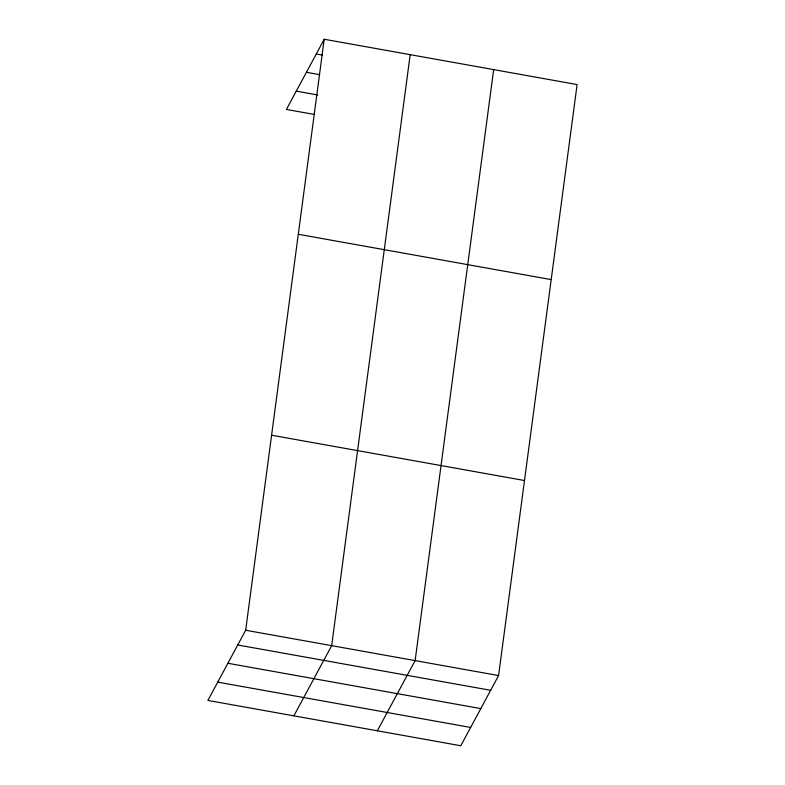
<?xml version="1.0" encoding="UTF-8"?>
<svg xmlns="http://www.w3.org/2000/svg" width="785" height="785" viewBox="0 0 785 785"><rect width="100%" height="100%" fill="white"/><g stroke="black" fill="none" stroke-linecap="round" stroke-linejoin="round"><path stroke-width="1.18" d="M245.676 630.247L324.205 39.25L577.112 84.564L498.583 675.561L460.795 745.75L207.888 700.436L245.676 630.247L498.583 675.561M410.192 54.656L331.672 645.653L293.875 715.841M493.657 69.61L415.128 660.607L377.33 730.796M324.205 39.25L286.417 109.439L313.882 114.365M316.267 53.988L322.242 55.058M306.415 72.289L319.554 74.644M296.269 91.138L317.768 94.995M298.29 234.273L551.198 279.597M271.59 435.214L524.498 480.528M237.747 644.985L490.654 690.3M227.895 663.276L480.803 708.6M217.739 682.136L470.647 727.45"/></g></svg>
